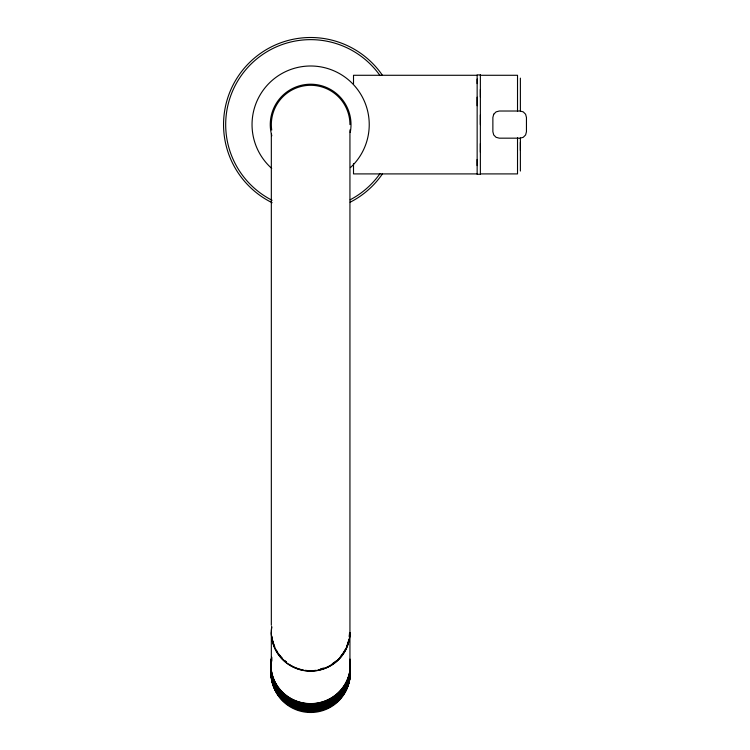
<?xml version="1.0" encoding="UTF-8"?>
<svg xmlns="http://www.w3.org/2000/svg" width="750" height="750" viewBox="0 0 750 750"><rect width="100%" height="100%" fill="white"/><g stroke="black" fill="none" stroke-linecap="round" stroke-linejoin="round"><path stroke-width="1.12" d="M477.15 165.591L477.15 159.459M477.15 105.722L477.15 97.2M477.15 83.597L477.15 79.041M480.366 152.184L480.366 143.597M480.366 124.594L480.366 114.909M480.366 97.003L480.366 89.475M520.378 150.403L520.378 142.369M477.15 75.281L353.512 75.281L353.512 83.597M480.366 75.281L517.519 75.281L517.519 111.506M477.15 173.906L353.512 173.906L353.512 163.547M480.366 173.906L517.519 173.906L517.519 137.681M520.378 78.141L520.378 111.178M520.378 138.009L520.378 171.047M349.941 129.9L349.941 631.978A39.3 38.991 0 0 1 307.884 670.875A39.3 38.991 0 0 1 271.725 626.522M349.941 673.116L349.941 632.606A39.3 38.541 0 0 1 307.884 671.053A39.3 38.541 0 0 1 271.725 627.216M271.331 133.894L271.331 625.303M271.331 632.606L271.331 669.647M348.806 639.984A38.916 38.156 0 0 1 346.988 646.144M346.584 647.137A38.916 38.156 0 0 1 318.234 669.956M316.088 670.312A38.916 38.156 0 0 1 305.194 670.312M303.047 669.956A38.916 38.156 0 0 1 289.022 664.266M286.378 662.372A38.916 38.156 0 0 1 278.906 654.609M278.287 653.738A38.916 38.156 0 0 1 275.119 648.113M274.688 647.137A38.916 38.156 0 0 1 272.7 641.025M272.475 639.984A38.916 38.156 0 0 1 271.969 636.806M349.547 632.541A38.916 38.156 0 0 1 349.303 636.806M349.537 633.113A38.916 38.156 0 0 1 349.303 636.319M348.806 639.487A38.916 38.156 0 0 1 346.988 645.656M345.206 649.556A38.916 38.156 0 0 1 340.369 656.663M335.747 661.2A38.916 38.156 0 0 1 332.259 663.769M323.494 668.062A38.916 38.156 0 0 1 320.353 668.991M286.378 661.875A38.916 38.156 0 0 1 284.709 660.497M282.366 658.266A38.916 38.156 0 0 1 278.906 654.122M277.697 652.35A38.916 38.156 0 0 1 276.581 650.503M274.688 646.65A38.916 38.156 0 0 1 272.7 640.528M272.475 639.487A38.916 38.156 0 0 1 272.109 637.388M349.8 677.194A39.3 38.541 0 0 1 309.534 712.481A39.3 38.541 0 0 1 271.35 675.037M271.706 168.394A58.603 58.603 0 0 1 268.134 84.253A58.603 58.603 0 0 1 352.341 83.428A58.603 58.603 0 0 1 350.419 167.616M382.416 173.925A87.094 87.094 0 0 1 350.175 202.2M272.128 202.706A87.094 87.094 0 0 1 244.781 67.603A87.094 87.094 0 0 1 382.416 75.272M380.016 173.616A84.947 84.947 0 0 1 350.194 199.772M272.081 200.287A84.947 84.947 0 0 1 246.403 69A84.947 84.947 0 0 1 380.016 75.572M349.978 659.391A39.731 38.963 0 0 1 309.525 703.791A39.731 38.963 0 0 1 271.669 657.244M349.978 659.184A39.731 38.963 0 0 1 309.525 703.584A39.731 38.963 0 0 1 271.669 657.038M349.978 660.375A39.731 38.963 0 0 1 309.525 704.775A39.731 38.963 0 0 1 271.669 658.228M349.978 660.169A39.731 38.963 0 0 1 309.525 704.559A39.731 38.963 0 0 1 271.669 658.013M349.978 661.359A39.731 38.963 0 0 1 309.525 705.75A39.731 38.963 0 0 1 271.669 659.212M349.978 661.144A39.731 38.963 0 0 1 309.525 705.544A39.731 38.963 0 0 1 271.669 658.997M349.978 662.344A39.731 38.963 0 0 1 311.756 706.734A39.731 38.963 0 0 1 271.05 664.519M271.294 662.344A39.731 38.963 0 0 1 271.669 660.188M349.978 662.128A39.731 38.963 0 0 1 311.756 706.528A39.731 38.963 0 0 1 271.05 664.303M271.294 662.128A39.731 38.963 0 0 1 271.669 659.981M349.978 663.319A39.731 38.963 0 0 1 311.756 707.719A39.731 38.963 0 0 1 271.05 665.503M349.978 663.113A39.731 38.963 0 0 1 311.756 707.503A39.731 38.963 0 0 1 271.05 665.288M271.294 663.113A39.731 38.963 0 0 1 271.669 660.956M349.978 664.303A39.731 38.963 0 0 1 311.756 708.694A39.731 38.963 0 0 1 271.05 666.478M349.978 664.097A39.731 38.963 0 0 1 311.756 708.488A39.731 38.963 0 0 1 271.05 666.272M349.978 665.288A39.731 38.963 0 0 1 311.756 709.678A39.731 38.963 0 0 1 271.05 667.463M349.978 665.072A39.731 38.963 0 0 1 311.756 709.472A39.731 38.963 0 0 1 271.05 667.247M349.978 666.262A39.731 38.963 0 0 1 311.756 710.662A39.731 38.963 0 0 1 271.05 668.447M349.978 666.056A39.731 38.963 0 0 1 311.756 710.447A39.731 38.963 0 0 1 271.05 668.231M349.978 667.247A39.731 38.963 0 0 1 311.756 711.647A39.731 38.963 0 0 1 271.05 669.422M349.978 667.041A39.731 38.963 0 0 1 311.756 711.431A39.731 38.963 0 0 1 271.05 669.216M271.837 135.769A40.378 40.378 0 0 1 308.944 84.253A40.378 40.378 0 0 1 350.241 132.469M271.725 130.097A39.3 39.3 0 0 1 307.884 85.388A39.3 39.3 0 0 1 349.941 124.594M493.725 114.234L492.872 117.45L492.872 131.738L493.725 134.953L496.087 137.316L499.303 138.169L520.022 138.169L523.237 137.316L525.6 134.953L526.453 131.738L526.453 117.45L525.6 114.234L523.237 111.872L520.022 111.019L499.303 111.019L496.087 111.872L493.725 114.234M480.366 74.925L477.15 74.925L477.15 174.262L480.366 174.262L480.366 74.925"/></g></svg>
